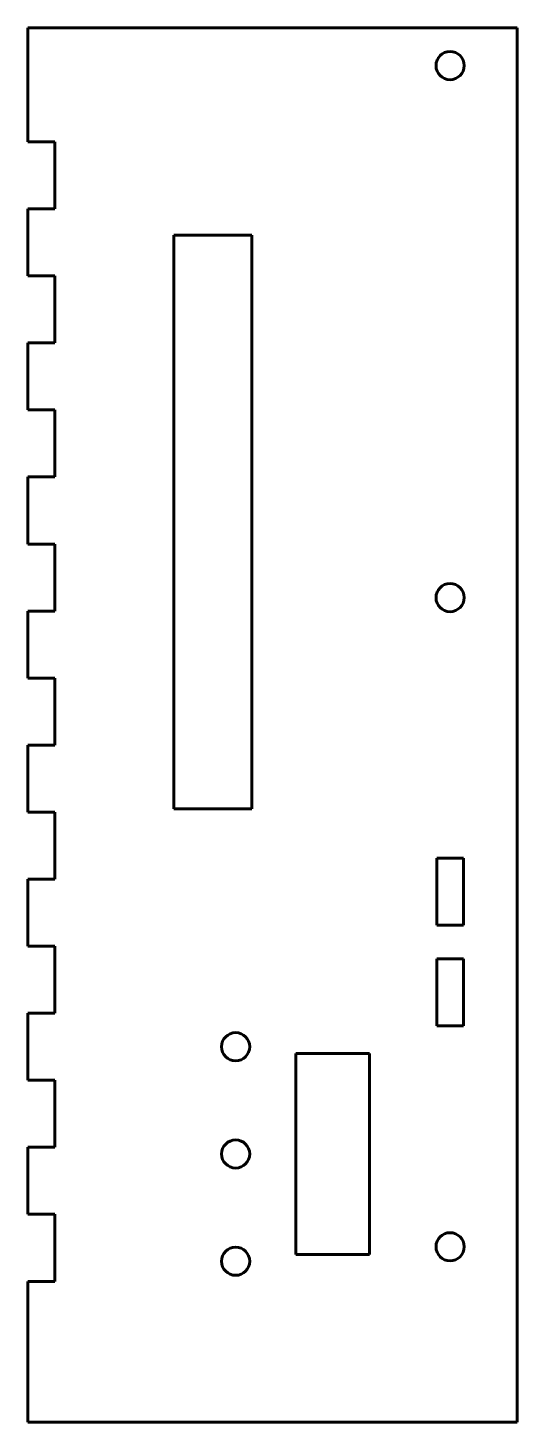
# Model space of a CAD drawing. Header units: millimetres. Extents: x -122 to -49, y 67 to 275.
import ezdxf

# ---------------------------------------------------------------- set-up
doc = ezdxf.new("R2010")
doc.units = ezdxf.units.MM
doc.linetypes.add('K5LT_BASIC', pattern=[0])
doc.layers.add('Системный слой', color=7, linetype='Continuous')

msp = doc.modelspace()

# ---------------------------------------------------------------- linework, layer by layer
at = {"layer": 'Системный слой', "color": 143, "linetype": 'K5LT_BASIC', "lineweight": 60, "true_color": 0x33acca}
for p, q in [((-121.57, 275.48), (-48.57, 275.48)), ((-121.57, 258.48), (-121.57, 275.48)), ((-48.57, 275.48), (-48.57, 67.48)), ((-117.57, 258.48), (-121.57, 258.48)), ((-117.57, 248.48), (-117.57, 258.48)), ((-121.57, 248.48), (-117.57, 248.48)), ((-121.57, 238.48), (-121.57, 248.48)), ((-99.78, 158.98), (-99.78, 244.54)), ((-99.78, 244.54), (-88.14, 244.54)), ((-88.14, 244.54), (-88.14, 158.98)), ((-117.57, 238.48), (-121.57, 238.48)), ((-117.57, 228.48), (-117.57, 238.48)), ((-121.57, 228.48), (-117.57, 228.48)), ((-121.57, 218.48), (-121.57, 228.48)), ((-117.57, 218.48), (-121.57, 218.48)), ((-117.57, 208.48), (-117.57, 218.48)), ((-121.57, 208.48), (-117.57, 208.48)), ((-121.57, 198.48), (-121.57, 208.48)), ((-117.57, 198.48), (-121.57, 198.48)), ((-117.57, 188.48), (-117.57, 198.48)), ((-121.57, 188.48), (-117.57, 188.48)), ((-121.57, 178.48), (-121.57, 188.48)), ((-117.57, 178.48), (-121.57, 178.48)), ((-117.57, 168.48), (-117.57, 178.48)), ((-121.57, 168.48), (-117.57, 168.48)), ((-121.57, 158.48), (-121.57, 168.48)), ((-117.57, 158.48), (-121.57, 158.48)), ((-117.57, 148.48), (-117.57, 158.48)), ((-88.14, 158.98), (-99.78, 158.98)), ((-60.57, 141.61), (-60.57, 151.61)), ((-60.57, 151.61), (-56.57, 151.61)), ((-56.57, 151.61), (-56.57, 141.61)), ((-121.57, 138.48), (-121.57, 148.48)), ((-121.57, 148.48), (-117.57, 148.48)), ((-56.57, 141.61), (-60.57, 141.61)), ((-117.57, 138.48), (-121.57, 138.48)), ((-117.57, 128.48), (-117.57, 138.48)), ((-60.57, 126.61), (-60.57, 136.61)), ((-60.57, 136.61), (-56.57, 136.61)), ((-56.57, 136.61), (-56.57, 126.61)), ((-121.57, 128.48), (-117.57, 128.48)), ((-121.57, 118.48), (-121.57, 128.48)), ((-56.57, 126.61), (-60.57, 126.61)), ((-81.57, 122.48), (-70.57, 122.48)), ((-81.57, 92.48), (-81.57, 122.48)), ((-70.57, 122.48), (-70.57, 92.48)), ((-117.57, 118.48), (-121.57, 118.48)), ((-117.57, 108.48), (-117.57, 118.48)), ((-121.57, 108.48), (-117.57, 108.48)), ((-121.57, 98.48), (-121.57, 108.48)), ((-117.57, 98.48), (-121.57, 98.48)), ((-117.57, 88.48), (-117.57, 98.48)), ((-70.57, 92.48), (-81.57, 92.48)), ((-121.57, 88.48), (-117.57, 88.48)), ((-121.57, 67.48), (-121.57, 88.48)), ((-121.57, 67.48), (-48.57, 67.48))]:
    msp.add_line(p, q, dxfattribs=at)
for centre in [(-58.57, 269.85), (-58.57, 190.48), (-90.57, 123.48), (-90.57, 107.48), (-58.57, 93.64), (-90.57, 91.48)]:
    msp.add_circle(centre, 2.1, dxfattribs=at)

doc.saveas('drawing.dxf')
